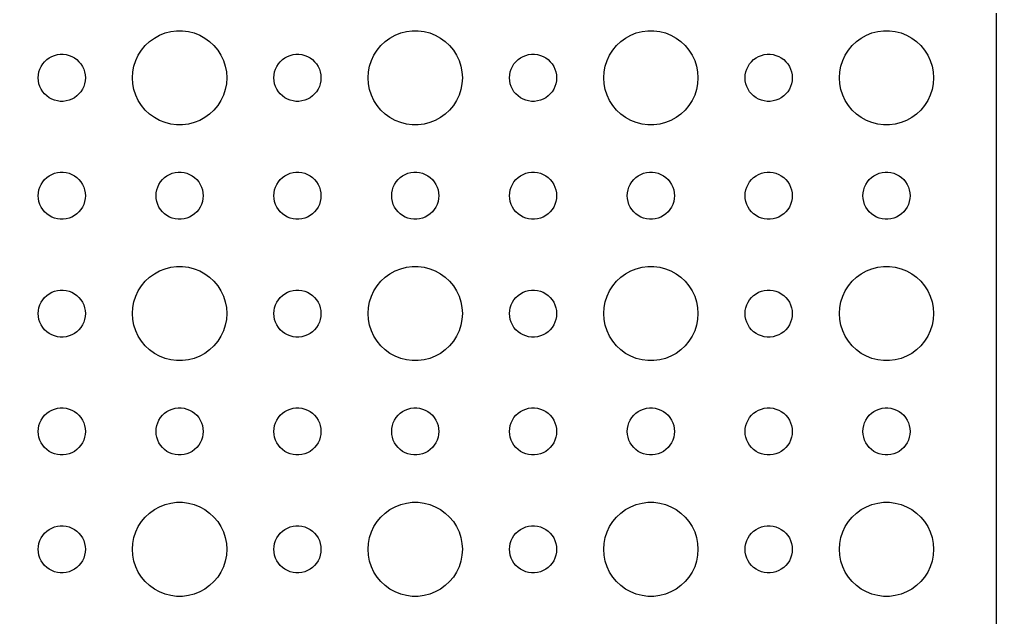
# Model space of a CAD drawing. Extents: x -60 to 60, y -67 to 67.
# Drawn here: x -2.7 to 59.5, y -4.3 to 33.7 of the extents above; entities that cross this region are included whole.
import ezdxf

# ---------------------------------------------------------------- set-up
doc = ezdxf.new("R2010")
doc.units = 0
doc.layers.get('0').update_dxf_attribs({"linetype": 'CONTINUOUS'})

msp = doc.modelspace()

# ---------------------------------------------------------------- linework, layer by layer
msp.add_lwpolyline([(59.5, -62), (59.5, 62), (59.4606, 62.6267), (59.3429, 63.2434), (59.1489, 63.8406), (58.8815, 64.4088), (58.5451, 64.9389), (58.1448, 65.4227), (57.6871, 65.8526), (57.1791, 66.2216), (56.6289, 66.5241), (56.0451, 66.7553), (55.4369, 66.9114), (54.814, 66.9901), (54.5, 66.9901), (54.5, 66.997), (-54.5, 66.997)])
for points in [[(7.31163, 27.0059), (6.93786, 27.0531), (6.57295, 27.1468), (6.22266, 27.2855), (5.89252, 27.467), (5.58773, 27.6885), (5.31309, 27.9464), (5.07295, 28.2366), (4.87108, 28.5547), (4.71067, 28.8956), (4.59425, 29.2539), (4.52366, 29.624), (4.5, 30), (4.52366, 30.376), (4.59425, 30.7461), (4.71067, 31.1044), (4.87108, 31.4453), (5.07295, 31.7634), (5.31309, 32.0536), (5.58773, 32.3115), (5.89252, 32.533), (6.22266, 32.7145), (6.57295, 32.8532), (6.93786, 32.9469), (7.31163, 32.9941), (7.68837, 32.9941), (8.06214, 32.9469), (8.42705, 32.8532), (8.77734, 32.7145), (9.10748, 32.533), (9.41227, 32.3115), (9.68691, 32.0536), (9.92705, 31.7634), (10.1289, 31.4453), (10.2893, 31.1044), (10.4057, 30.7461), (10.4763, 30.376), (10.5, 30), (10.4763, 29.624), (10.4057, 29.2539), (10.2893, 28.8956), (10.1289, 28.5547), (9.92705, 28.2366), (9.68691, 27.9464), (9.41227, 27.6885), (9.10748, 27.467), (8.77734, 27.2855), (8.42705, 27.1468), (8.06214, 27.0531), (7.68837, 27.0059)], [(22.3116, 27.0059), (21.9379, 27.0531), (21.5729, 27.1468), (21.2227, 27.2855), (20.8925, 27.467), (20.5877, 27.6885), (20.3131, 27.9464), (20.0729, 28.2366), (19.8711, 28.5547), (19.7107, 28.8956), (19.5943, 29.2539), (19.5237, 29.624), (19.5, 30), (19.5237, 30.376), (19.5943, 30.7461), (19.7107, 31.1044), (19.8711, 31.4453), (20.0729, 31.7634), (20.3131, 32.0536), (20.5877, 32.3115), (20.8925, 32.533), (21.2227, 32.7145), (21.5729, 32.8532), (21.9379, 32.9469), (22.3116, 32.9941), (22.6884, 32.9941), (23.0621, 32.9469), (23.4271, 32.8532), (23.7773, 32.7145), (24.1075, 32.533), (24.4123, 32.3115), (24.6869, 32.0536), (24.9271, 31.7634), (25.1289, 31.4453), (25.2893, 31.1044), (25.4057, 30.7461), (25.4763, 30.376), (25.5, 30), (25.4763, 29.624), (25.4057, 29.2539), (25.2893, 28.8956), (25.1289, 28.5547), (24.9271, 28.2366), (24.6869, 27.9464), (24.4123, 27.6885), (24.1075, 27.467), (23.7773, 27.2855), (23.4271, 27.1468), (23.0621, 27.0531), (22.6884, 27.0059)], [(37.3116, 27.0059), (36.9379, 27.0531), (36.5729, 27.1468), (36.2227, 27.2855), (35.8925, 27.467), (35.5877, 27.6885), (35.3131, 27.9464), (35.0729, 28.2366), (34.8711, 28.5547), (34.7107, 28.8956), (34.5943, 29.2539), (34.5237, 29.624), (34.5, 30), (34.5237, 30.376), (34.5943, 30.7461), (34.7107, 31.1044), (34.8711, 31.4453), (35.0729, 31.7634), (35.3131, 32.0536), (35.5877, 32.3115), (35.8925, 32.533), (36.2227, 32.7145), (36.5729, 32.8532), (36.9379, 32.9469), (37.3116, 32.9941), (37.6884, 32.9941), (38.0621, 32.9469), (38.4271, 32.8532), (38.7773, 32.7145), (39.1075, 32.533), (39.4123, 32.3115), (39.6869, 32.0536), (39.9271, 31.7634), (40.1289, 31.4453), (40.2893, 31.1044), (40.4057, 30.7461), (40.4763, 30.376), (40.5, 30), (40.4763, 29.624), (40.4057, 29.2539), (40.2893, 28.8956), (40.1289, 28.5547), (39.9271, 28.2366), (39.6869, 27.9464), (39.4123, 27.6885), (39.1075, 27.467), (38.7773, 27.2855), (38.4271, 27.1468), (38.0621, 27.0531), (37.6884, 27.0059)], [(52.3116, 27.0059), (51.9379, 27.0531), (51.5729, 27.1468), (51.2227, 27.2855), (50.8925, 27.467), (50.5877, 27.6885), (50.3131, 27.9464), (50.0729, 28.2366), (49.8711, 28.5547), (49.7107, 28.8956), (49.5943, 29.2539), (49.5237, 29.624), (49.5, 30), (49.5237, 30.376), (49.5943, 30.7461), (49.7107, 31.1044), (49.8711, 31.4453), (50.0729, 31.7634), (50.3131, 32.0536), (50.5877, 32.3115), (50.8925, 32.533), (51.2227, 32.7145), (51.5729, 32.8532), (51.9379, 32.9469), (52.3116, 32.9941), (52.6884, 32.9941), (53.0621, 32.9469), (53.4271, 32.8532), (53.7773, 32.7145), (54.1075, 32.533), (54.4123, 32.3115), (54.6869, 32.0536), (54.9271, 31.7634), (55.1289, 31.4453), (55.2893, 31.1044), (55.4057, 30.7461), (55.4763, 30.376), (55.5, 30), (55.4763, 29.624), (55.4057, 29.2539), (55.2893, 28.8956), (55.1289, 28.5547), (54.9271, 28.2366), (54.6869, 27.9464), (54.4123, 27.6885), (54.1075, 27.467), (53.7773, 27.2855), (53.4271, 27.1468), (53.0621, 27.0531), (52.6884, 27.0059)], [(-0.09419, 28.503), (-0.28107, 28.5266), (-0.46353, 28.5734), (-0.63867, 28.6428), (-0.80374, 28.7335), (-0.95614, 28.8442), (-1.09345, 28.9732), (-1.21353, 29.1183), (-1.31446, 29.2774), (-1.39466, 29.4478), (-1.45287, 29.627), (-1.48817, 29.812), (-1.5, 30), (-1.48817, 30.188), (-1.45287, 30.373), (-1.39466, 30.5522), (-1.31446, 30.7226), (-1.21353, 30.8817), (-1.09345, 31.0268), (-0.95614, 31.1558), (-0.80374, 31.2665), (-0.63867, 31.3572), (-0.46353, 31.4266), (-0.28107, 31.4734), (-0.09419, 31.497), (0.09419, 31.497), (0.28107, 31.4734), (0.46353, 31.4266), (0.63867, 31.3572), (0.80374, 31.2665), (0.95614, 31.1558), (1.09345, 31.0268), (1.21353, 30.8817), (1.31446, 30.7226), (1.39466, 30.5522), (1.45287, 30.373), (1.48817, 30.188), (1.5, 30), (1.48817, 29.812), (1.45287, 29.627), (1.39466, 29.4478), (1.31446, 29.2774), (1.21353, 29.1183), (1.09345, 28.9732), (0.95614, 28.8442), (0.80374, 28.7335), (0.63867, 28.6428), (0.46353, 28.5734), (0.28107, 28.5266), (0.09419, 28.503)], [(14.9058, 28.503), (14.7189, 28.5266), (14.5365, 28.5734), (14.3613, 28.6428), (14.1963, 28.7335), (14.0439, 28.8442), (13.9065, 28.9732), (13.7865, 29.1183), (13.6855, 29.2774), (13.6053, 29.4478), (13.5471, 29.627), (13.5118, 29.812), (13.5, 30), (13.5118, 30.188), (13.5471, 30.373), (13.6053, 30.5522), (13.6855, 30.7226), (13.7865, 30.8817), (13.9065, 31.0268), (14.0439, 31.1558), (14.1963, 31.2665), (14.3613, 31.3572), (14.5365, 31.4266), (14.7189, 31.4734), (14.9058, 31.497), (15.0942, 31.497), (15.2811, 31.4734), (15.4635, 31.4266), (15.6387, 31.3572), (15.8037, 31.2665), (15.9561, 31.1558), (16.0935, 31.0268), (16.2135, 30.8817), (16.3145, 30.7226), (16.3947, 30.5522), (16.4529, 30.373), (16.4882, 30.188), (16.5, 30), (16.4882, 29.812), (16.4529, 29.627), (16.3947, 29.4478), (16.3145, 29.2774), (16.2135, 29.1183), (16.0935, 28.9732), (15.9561, 28.8442), (15.8037, 28.7335), (15.6387, 28.6428), (15.4635, 28.5734), (15.2811, 28.5266), (15.0942, 28.503)], [(29.9058, 28.503), (29.7189, 28.5266), (29.5365, 28.5734), (29.3613, 28.6428), (29.1963, 28.7335), (29.0439, 28.8442), (28.9065, 28.9732), (28.7865, 29.1183), (28.6855, 29.2774), (28.6053, 29.4478), (28.5471, 29.627), (28.5118, 29.812), (28.5, 30), (28.5118, 30.188), (28.5471, 30.373), (28.6053, 30.5522), (28.6855, 30.7226), (28.7865, 30.8817), (28.9065, 31.0268), (29.0439, 31.1558), (29.1963, 31.2665), (29.3613, 31.3572), (29.5365, 31.4266), (29.7189, 31.4734), (29.9058, 31.497), (30.0942, 31.497), (30.2811, 31.4734), (30.4635, 31.4266), (30.6387, 31.3572), (30.8037, 31.2665), (30.9561, 31.1558), (31.0935, 31.0268), (31.2135, 30.8817), (31.3145, 30.7226), (31.3947, 30.5522), (31.4529, 30.373), (31.4882, 30.188), (31.5, 30), (31.4882, 29.812), (31.4529, 29.627), (31.3947, 29.4478), (31.3145, 29.2774), (31.2135, 29.1183), (31.0935, 28.9732), (30.9561, 28.8442), (30.8037, 28.7335), (30.6387, 28.6428), (30.4635, 28.5734), (30.2811, 28.5266), (30.0942, 28.503)], [(44.9058, 28.503), (44.7189, 28.5266), (44.5365, 28.5734), (44.3613, 28.6428), (44.1963, 28.7335), (44.0439, 28.8442), (43.9065, 28.9732), (43.7865, 29.1183), (43.6855, 29.2774), (43.6053, 29.4478), (43.5471, 29.627), (43.5118, 29.812), (43.5, 30), (43.5118, 30.188), (43.5471, 30.373), (43.6053, 30.5522), (43.6855, 30.7226), (43.7865, 30.8817), (43.9065, 31.0268), (44.0439, 31.1558), (44.1963, 31.2665), (44.3613, 31.3572), (44.5365, 31.4266), (44.7189, 31.4734), (44.9058, 31.497), (45.0942, 31.497), (45.2811, 31.4734), (45.4635, 31.4266), (45.6387, 31.3572), (45.8037, 31.2665), (45.9561, 31.1558), (46.0935, 31.0268), (46.2135, 30.8817), (46.3145, 30.7226), (46.3947, 30.5522), (46.4529, 30.373), (46.4882, 30.188), (46.5, 30), (46.4882, 29.812), (46.4529, 29.627), (46.3947, 29.4478), (46.3145, 29.2774), (46.2135, 29.1183), (46.0935, 28.9732), (45.9561, 28.8442), (45.8037, 28.7335), (45.6387, 28.6428), (45.4635, 28.5734), (45.2811, 28.5266), (45.0942, 28.503)], [(-0.09419, 21.003), (-0.28107, 21.0266), (-0.46353, 21.0734), (-0.63867, 21.1428), (-0.80374, 21.2335), (-0.95614, 21.3442), (-1.09345, 21.4732), (-1.21353, 21.6183), (-1.31446, 21.7774), (-1.39466, 21.9478), (-1.45287, 22.127), (-1.48817, 22.312), (-1.5, 22.5), (-1.48817, 22.688), (-1.45287, 22.873), (-1.39466, 23.0522), (-1.31446, 23.2226), (-1.21353, 23.3817), (-1.09345, 23.5268), (-0.95614, 23.6558), (-0.80374, 23.7665), (-0.63867, 23.8572), (-0.46353, 23.9266), (-0.28107, 23.9734), (-0.09419, 23.997), (0.09419, 23.997), (0.28107, 23.9734), (0.46353, 23.9266), (0.63867, 23.8572), (0.80374, 23.7665), (0.95614, 23.6558), (1.09345, 23.5268), (1.21353, 23.3817), (1.31446, 23.2226), (1.39466, 23.0522), (1.45287, 22.873), (1.48817, 22.688), (1.5, 22.5), (1.48817, 22.312), (1.45287, 22.127), (1.39466, 21.9478), (1.31446, 21.7774), (1.21353, 21.6183), (1.09345, 21.4732), (0.95614, 21.3442), (0.80374, 21.2335), (0.63867, 21.1428), (0.46353, 21.0734), (0.28107, 21.0266), (0.09419, 21.003)], [(7.40581, 21.003), (7.21893, 21.0266), (7.03647, 21.0734), (6.86133, 21.1428), (6.69626, 21.2335), (6.54386, 21.3442), (6.40655, 21.4732), (6.28647, 21.6183), (6.18554, 21.7774), (6.10534, 21.9478), (6.04713, 22.127), (6.01183, 22.312), (6, 22.5), (6.01183, 22.688), (6.04713, 22.873), (6.10534, 23.0522), (6.18554, 23.2226), (6.28647, 23.3817), (6.40655, 23.5268), (6.54386, 23.6558), (6.69626, 23.7665), (6.86133, 23.8572), (7.03647, 23.9266), (7.21893, 23.9734), (7.40581, 23.997), (7.59419, 23.997), (7.78107, 23.9734), (7.96353, 23.9266), (8.13867, 23.8572), (8.30374, 23.7665), (8.45614, 23.6558), (8.59345, 23.5268), (8.71353, 23.3817), (8.81446, 23.2226), (8.89466, 23.0522), (8.95287, 22.873), (8.98817, 22.688), (9, 22.5), (8.98817, 22.312), (8.95287, 22.127), (8.89466, 21.9478), (8.81446, 21.7774), (8.71353, 21.6183), (8.59345, 21.4732), (8.45614, 21.3442), (8.30374, 21.2335), (8.13867, 21.1428), (7.96353, 21.0734), (7.78107, 21.0266), (7.59419, 21.003)], [(14.9058, 21.003), (14.7189, 21.0266), (14.5365, 21.0734), (14.3613, 21.1428), (14.1963, 21.2335), (14.0439, 21.3442), (13.9065, 21.4732), (13.7865, 21.6183), (13.6855, 21.7774), (13.6053, 21.9478), (13.5471, 22.127), (13.5118, 22.312), (13.5, 22.5), (13.5118, 22.688), (13.5471, 22.873), (13.6053, 23.0522), (13.6855, 23.2226), (13.7865, 23.3817), (13.9065, 23.5268), (14.0439, 23.6558), (14.1963, 23.7665), (14.3613, 23.8572), (14.5365, 23.9266), (14.7189, 23.9734), (14.9058, 23.997), (15.0942, 23.997), (15.2811, 23.9734), (15.4635, 23.9266), (15.6387, 23.8572), (15.8037, 23.7665), (15.9561, 23.6558), (16.0935, 23.5268), (16.2135, 23.3817), (16.3145, 23.2226), (16.3947, 23.0522), (16.4529, 22.873), (16.4882, 22.688), (16.5, 22.5), (16.4882, 22.312), (16.4529, 22.127), (16.3947, 21.9478), (16.3145, 21.7774), (16.2135, 21.6183), (16.0935, 21.4732), (15.9561, 21.3442), (15.8037, 21.2335), (15.6387, 21.1428), (15.4635, 21.0734), (15.2811, 21.0266), (15.0942, 21.003)], [(22.4058, 21.003), (22.2189, 21.0266), (22.0365, 21.0734), (21.8613, 21.1428), (21.6963, 21.2335), (21.5439, 21.3442), (21.4065, 21.4732), (21.2865, 21.6183), (21.1855, 21.7774), (21.1053, 21.9478), (21.0471, 22.127), (21.0118, 22.312), (21, 22.5), (21.0118, 22.688), (21.0471, 22.873), (21.1053, 23.0522), (21.1855, 23.2226), (21.2865, 23.3817), (21.4065, 23.5268), (21.5439, 23.6558), (21.6963, 23.7665), (21.8613, 23.8572), (22.0365, 23.9266), (22.2189, 23.9734), (22.4058, 23.997), (22.5942, 23.997), (22.7811, 23.9734), (22.9635, 23.9266), (23.1387, 23.8572), (23.3037, 23.7665), (23.4561, 23.6558), (23.5935, 23.5268), (23.7135, 23.3817), (23.8145, 23.2226), (23.8947, 23.0522), (23.9529, 22.873), (23.9882, 22.688), (24, 22.5), (23.9882, 22.312), (23.9529, 22.127), (23.8947, 21.9478), (23.8145, 21.7774), (23.7135, 21.6183), (23.5935, 21.4732), (23.4561, 21.3442), (23.3037, 21.2335), (23.1387, 21.1428), (22.9635, 21.0734), (22.7811, 21.0266), (22.5942, 21.003)], [(29.9058, 21.003), (29.7189, 21.0266), (29.5365, 21.0734), (29.3613, 21.1428), (29.1963, 21.2335), (29.0439, 21.3442), (28.9065, 21.4732), (28.7865, 21.6183), (28.6855, 21.7774), (28.6053, 21.9478), (28.5471, 22.127), (28.5118, 22.312), (28.5, 22.5), (28.5118, 22.688), (28.5471, 22.873), (28.6053, 23.0522), (28.6855, 23.2226), (28.7865, 23.3817), (28.9065, 23.5268), (29.0439, 23.6558), (29.1963, 23.7665), (29.3613, 23.8572), (29.5365, 23.9266), (29.7189, 23.9734), (29.9058, 23.997), (30.0942, 23.997), (30.2811, 23.9734), (30.4635, 23.9266), (30.6387, 23.8572), (30.8037, 23.7665), (30.9561, 23.6558), (31.0935, 23.5268), (31.2135, 23.3817), (31.3145, 23.2226), (31.3947, 23.0522), (31.4529, 22.873), (31.4882, 22.688), (31.5, 22.5), (31.4882, 22.312), (31.4529, 22.127), (31.3947, 21.9478), (31.3145, 21.7774), (31.2135, 21.6183), (31.0935, 21.4732), (30.9561, 21.3442), (30.8037, 21.2335), (30.6387, 21.1428), (30.4635, 21.0734), (30.2811, 21.0266), (30.0942, 21.003)], [(37.4058, 21.003), (37.2189, 21.0266), (37.0365, 21.0734), (36.8613, 21.1428), (36.6963, 21.2335), (36.5439, 21.3442), (36.4065, 21.4732), (36.2865, 21.6183), (36.1855, 21.7774), (36.1053, 21.9478), (36.0471, 22.127), (36.0118, 22.312), (36, 22.5), (36.0118, 22.688), (36.0471, 22.873), (36.1053, 23.0522), (36.1855, 23.2226), (36.2865, 23.3817), (36.4065, 23.5268), (36.5439, 23.6558), (36.6963, 23.7665), (36.8613, 23.8572), (37.0365, 23.9266), (37.2189, 23.9734), (37.4058, 23.997), (37.5942, 23.997), (37.7811, 23.9734), (37.9635, 23.9266), (38.1387, 23.8572), (38.3037, 23.7665), (38.4561, 23.6558), (38.5935, 23.5268), (38.7135, 23.3817), (38.8145, 23.2226), (38.8947, 23.0522), (38.9529, 22.873), (38.9882, 22.688), (39, 22.5), (38.9882, 22.312), (38.9529, 22.127), (38.8947, 21.9478), (38.8145, 21.7774), (38.7135, 21.6183), (38.5935, 21.4732), (38.4561, 21.3442), (38.3037, 21.2335), (38.1387, 21.1428), (37.9635, 21.0734), (37.7811, 21.0266), (37.5942, 21.003)], [(44.9058, 21.003), (44.7189, 21.0266), (44.5365, 21.0734), (44.3613, 21.1428), (44.1963, 21.2335), (44.0439, 21.3442), (43.9065, 21.4732), (43.7865, 21.6183), (43.6855, 21.7774), (43.6053, 21.9478), (43.5471, 22.127), (43.5118, 22.312), (43.5, 22.5), (43.5118, 22.688), (43.5471, 22.873), (43.6053, 23.0522), (43.6855, 23.2226), (43.7865, 23.3817), (43.9065, 23.5268), (44.0439, 23.6558), (44.1963, 23.7665), (44.3613, 23.8572), (44.5365, 23.9266), (44.7189, 23.9734), (44.9058, 23.997), (45.0942, 23.997), (45.2811, 23.9734), (45.4635, 23.9266), (45.6387, 23.8572), (45.8037, 23.7665), (45.9561, 23.6558), (46.0935, 23.5268), (46.2135, 23.3817), (46.3145, 23.2226), (46.3947, 23.0522), (46.4529, 22.873), (46.4882, 22.688), (46.5, 22.5), (46.4882, 22.312), (46.4529, 22.127), (46.3947, 21.9478), (46.3145, 21.7774), (46.2135, 21.6183), (46.0935, 21.4732), (45.9561, 21.3442), (45.8037, 21.2335), (45.6387, 21.1428), (45.4635, 21.0734), (45.2811, 21.0266), (45.0942, 21.003)], [(52.4058, 21.003), (52.2189, 21.0266), (52.0365, 21.0734), (51.8613, 21.1428), (51.6963, 21.2335), (51.5439, 21.3442), (51.4065, 21.4732), (51.2865, 21.6183), (51.1855, 21.7774), (51.1053, 21.9478), (51.0471, 22.127), (51.0118, 22.312), (51, 22.5), (51.0118, 22.688), (51.0471, 22.873), (51.1053, 23.0522), (51.1855, 23.2226), (51.2865, 23.3817), (51.4065, 23.5268), (51.5439, 23.6558), (51.6963, 23.7665), (51.8613, 23.8572), (52.0365, 23.9266), (52.2189, 23.9734), (52.4058, 23.997), (52.5942, 23.997), (52.7811, 23.9734), (52.9635, 23.9266), (53.1387, 23.8572), (53.3037, 23.7665), (53.4561, 23.6558), (53.5935, 23.5268), (53.7135, 23.3817), (53.8145, 23.2226), (53.8947, 23.0522), (53.9529, 22.873), (53.9882, 22.688), (54, 22.5), (53.9882, 22.312), (53.9529, 22.127), (53.8947, 21.9478), (53.8145, 21.7774), (53.7135, 21.6183), (53.5935, 21.4732), (53.4561, 21.3442), (53.3037, 21.2335), (53.1387, 21.1428), (52.9635, 21.0734), (52.7811, 21.0266), (52.5942, 21.003)], [(7.31163, 12.0059), (6.93786, 12.0531), (6.57295, 12.1468), (6.22266, 12.2855), (5.89252, 12.467), (5.58773, 12.6885), (5.31309, 12.9464), (5.07295, 13.2366), (4.87108, 13.5547), (4.71067, 13.8956), (4.59425, 14.2539), (4.52366, 14.624), (4.5, 15), (4.52366, 15.376), (4.59425, 15.7461), (4.71067, 16.1044), (4.87108, 16.4453), (5.07295, 16.7634), (5.31309, 17.0536), (5.58773, 17.3115), (5.89252, 17.533), (6.22266, 17.7145), (6.57295, 17.8532), (6.93786, 17.9469), (7.31163, 17.9941), (7.68837, 17.9941), (8.06214, 17.9469), (8.42705, 17.8532), (8.77734, 17.7145), (9.10748, 17.533), (9.41227, 17.3115), (9.68691, 17.0536), (9.92705, 16.7634), (10.1289, 16.4453), (10.2893, 16.1044), (10.4057, 15.7461), (10.4763, 15.376), (10.5, 15), (10.4763, 14.624), (10.4057, 14.2539), (10.2893, 13.8956), (10.1289, 13.5547), (9.92705, 13.2366), (9.68691, 12.9464), (9.41227, 12.6885), (9.10748, 12.467), (8.77734, 12.2855), (8.42705, 12.1468), (8.06214, 12.0531), (7.68837, 12.0059)], [(22.3116, 12.0059), (21.9379, 12.0531), (21.5729, 12.1468), (21.2227, 12.2855), (20.8925, 12.467), (20.5877, 12.6885), (20.3131, 12.9464), (20.0729, 13.2366), (19.8711, 13.5547), (19.7107, 13.8956), (19.5943, 14.2539), (19.5237, 14.624), (19.5, 15), (19.5237, 15.376), (19.5943, 15.7461), (19.7107, 16.1044), (19.8711, 16.4453), (20.0729, 16.7634), (20.3131, 17.0536), (20.5877, 17.3115), (20.8925, 17.533), (21.2227, 17.7145), (21.5729, 17.8532), (21.9379, 17.9469), (22.3116, 17.9941), (22.6884, 17.9941), (23.0621, 17.9469), (23.4271, 17.8532), (23.7773, 17.7145), (24.1075, 17.533), (24.4123, 17.3115), (24.6869, 17.0536), (24.9271, 16.7634), (25.1289, 16.4453), (25.2893, 16.1044), (25.4057, 15.7461), (25.4763, 15.376), (25.5, 15), (25.4763, 14.624), (25.4057, 14.2539), (25.2893, 13.8956), (25.1289, 13.5547), (24.9271, 13.2366), (24.6869, 12.9464), (24.4123, 12.6885), (24.1075, 12.467), (23.7773, 12.2855), (23.4271, 12.1468), (23.0621, 12.0531), (22.6884, 12.0059)], [(37.3116, 12.0059), (36.9379, 12.0531), (36.5729, 12.1468), (36.2227, 12.2855), (35.8925, 12.467), (35.5877, 12.6885), (35.3131, 12.9464), (35.0729, 13.2366), (34.8711, 13.5547), (34.7107, 13.8956), (34.5943, 14.2539), (34.5237, 14.624), (34.5, 15), (34.5237, 15.376), (34.5943, 15.7461), (34.7107, 16.1044), (34.8711, 16.4453), (35.0729, 16.7634), (35.3131, 17.0536), (35.5877, 17.3115), (35.8925, 17.533), (36.2227, 17.7145), (36.5729, 17.8532), (36.9379, 17.9469), (37.3116, 17.9941), (37.6884, 17.9941), (38.0621, 17.9469), (38.4271, 17.8532), (38.7773, 17.7145), (39.1075, 17.533), (39.4123, 17.3115), (39.6869, 17.0536), (39.9271, 16.7634), (40.1289, 16.4453), (40.2893, 16.1044), (40.4057, 15.7461), (40.4763, 15.376), (40.5, 15), (40.4763, 14.624), (40.4057, 14.2539), (40.2893, 13.8956), (40.1289, 13.5547), (39.9271, 13.2366), (39.6869, 12.9464), (39.4123, 12.6885), (39.1075, 12.467), (38.7773, 12.2855), (38.4271, 12.1468), (38.0621, 12.0531), (37.6884, 12.0059)], [(52.3116, 12.0059), (51.9379, 12.0531), (51.5729, 12.1468), (51.2227, 12.2855), (50.8925, 12.467), (50.5877, 12.6885), (50.3131, 12.9464), (50.0729, 13.2366), (49.8711, 13.5547), (49.7107, 13.8956), (49.5943, 14.2539), (49.5237, 14.624), (49.5, 15), (49.5237, 15.376), (49.5943, 15.7461), (49.7107, 16.1044), (49.8711, 16.4453), (50.0729, 16.7634), (50.3131, 17.0536), (50.5877, 17.3115), (50.8925, 17.533), (51.2227, 17.7145), (51.5729, 17.8532), (51.9379, 17.9469), (52.3116, 17.9941), (52.6884, 17.9941), (53.0621, 17.9469), (53.4271, 17.8532), (53.7773, 17.7145), (54.1075, 17.533), (54.4123, 17.3115), (54.6869, 17.0536), (54.9271, 16.7634), (55.1289, 16.4453), (55.2893, 16.1044), (55.4057, 15.7461), (55.4763, 15.376), (55.5, 15), (55.4763, 14.624), (55.4057, 14.2539), (55.2893, 13.8956), (55.1289, 13.5547), (54.9271, 13.2366), (54.6869, 12.9464), (54.4123, 12.6885), (54.1075, 12.467), (53.7773, 12.2855), (53.4271, 12.1468), (53.0621, 12.0531), (52.6884, 12.0059)], [(-0.09419, 13.503), (-0.28107, 13.5266), (-0.46353, 13.5734), (-0.63867, 13.6428), (-0.80374, 13.7335), (-0.95614, 13.8442), (-1.09345, 13.9732), (-1.21353, 14.1183), (-1.31446, 14.2774), (-1.39466, 14.4478), (-1.45287, 14.627), (-1.48817, 14.812), (-1.5, 15), (-1.48817, 15.188), (-1.45287, 15.373), (-1.39466, 15.5522), (-1.31446, 15.7226), (-1.21353, 15.8817), (-1.09345, 16.0268), (-0.95614, 16.1558), (-0.80374, 16.2665), (-0.63867, 16.3572), (-0.46353, 16.4266), (-0.28107, 16.4734), (-0.09419, 16.497), (0.09419, 16.497), (0.28107, 16.4734), (0.46353, 16.4266), (0.63867, 16.3572), (0.80374, 16.2665), (0.95614, 16.1558), (1.09345, 16.0268), (1.21353, 15.8817), (1.31446, 15.7226), (1.39466, 15.5522), (1.45287, 15.373), (1.48817, 15.188), (1.5, 15), (1.48817, 14.812), (1.45287, 14.627), (1.39466, 14.4478), (1.31446, 14.2774), (1.21353, 14.1183), (1.09345, 13.9732), (0.95614, 13.8442), (0.80374, 13.7335), (0.63867, 13.6428), (0.46353, 13.5734), (0.28107, 13.5266), (0.09419, 13.503)], [(14.9058, 13.503), (14.7189, 13.5266), (14.5365, 13.5734), (14.3613, 13.6428), (14.1963, 13.7335), (14.0439, 13.8442), (13.9065, 13.9732), (13.7865, 14.1183), (13.6855, 14.2774), (13.6053, 14.4478), (13.5471, 14.627), (13.5118, 14.812), (13.5, 15), (13.5118, 15.188), (13.5471, 15.373), (13.6053, 15.5522), (13.6855, 15.7226), (13.7865, 15.8817), (13.9065, 16.0268), (14.0439, 16.1558), (14.1963, 16.2665), (14.3613, 16.3572), (14.5365, 16.4266), (14.7189, 16.4734), (14.9058, 16.497), (15.0942, 16.497), (15.2811, 16.4734), (15.4635, 16.4266), (15.6387, 16.3572), (15.8037, 16.2665), (15.9561, 16.1558), (16.0935, 16.0268), (16.2135, 15.8817), (16.3145, 15.7226), (16.3947, 15.5522), (16.4529, 15.373), (16.4882, 15.188), (16.5, 15), (16.4882, 14.812), (16.4529, 14.627), (16.3947, 14.4478), (16.3145, 14.2774), (16.2135, 14.1183), (16.0935, 13.9732), (15.9561, 13.8442), (15.8037, 13.7335), (15.6387, 13.6428), (15.4635, 13.5734), (15.2811, 13.5266), (15.0942, 13.503)], [(29.9058, 13.503), (29.7189, 13.5266), (29.5365, 13.5734), (29.3613, 13.6428), (29.1963, 13.7335), (29.0439, 13.8442), (28.9065, 13.9732), (28.7865, 14.1183), (28.6855, 14.2774), (28.6053, 14.4478), (28.5471, 14.627), (28.5118, 14.812), (28.5, 15), (28.5118, 15.188), (28.5471, 15.373), (28.6053, 15.5522), (28.6855, 15.7226), (28.7865, 15.8817), (28.9065, 16.0268), (29.0439, 16.1558), (29.1963, 16.2665), (29.3613, 16.3572), (29.5365, 16.4266), (29.7189, 16.4734), (29.9058, 16.497), (30.0942, 16.497), (30.2811, 16.4734), (30.4635, 16.4266), (30.6387, 16.3572), (30.8037, 16.2665), (30.9561, 16.1558), (31.0935, 16.0268), (31.2135, 15.8817), (31.3145, 15.7226), (31.3947, 15.5522), (31.4529, 15.373), (31.4882, 15.188), (31.5, 15), (31.4882, 14.812), (31.4529, 14.627), (31.3947, 14.4478), (31.3145, 14.2774), (31.2135, 14.1183), (31.0935, 13.9732), (30.9561, 13.8442), (30.8037, 13.7335), (30.6387, 13.6428), (30.4635, 13.5734), (30.2811, 13.5266), (30.0942, 13.503)], [(44.9058, 13.503), (44.7189, 13.5266), (44.5365, 13.5734), (44.3613, 13.6428), (44.1963, 13.7335), (44.0439, 13.8442), (43.9065, 13.9732), (43.7865, 14.1183), (43.6855, 14.2774), (43.6053, 14.4478), (43.5471, 14.627), (43.5118, 14.812), (43.5, 15), (43.5118, 15.188), (43.5471, 15.373), (43.6053, 15.5522), (43.6855, 15.7226), (43.7865, 15.8817), (43.9065, 16.0268), (44.0439, 16.1558), (44.1963, 16.2665), (44.3613, 16.3572), (44.5365, 16.4266), (44.7189, 16.4734), (44.9058, 16.497), (45.0942, 16.497), (45.2811, 16.4734), (45.4635, 16.4266), (45.6387, 16.3572), (45.8037, 16.2665), (45.9561, 16.1558), (46.0935, 16.0268), (46.2135, 15.8817), (46.3145, 15.7226), (46.3947, 15.5522), (46.4529, 15.373), (46.4882, 15.188), (46.5, 15), (46.4882, 14.812), (46.4529, 14.627), (46.3947, 14.4478), (46.3145, 14.2774), (46.2135, 14.1183), (46.0935, 13.9732), (45.9561, 13.8442), (45.8037, 13.7335), (45.6387, 13.6428), (45.4635, 13.5734), (45.2811, 13.5266), (45.0942, 13.503)], [(-0.09419, 6.00296), (-0.28107, 6.02657), (-0.46353, 6.07342), (-0.63867, 6.14276), (-0.80374, 6.23351), (-0.95614, 6.34423), (-1.09345, 6.47318), (-1.21353, 6.61832), (-1.31446, 6.77737), (-1.39466, 6.94781), (-1.45287, 7.12697), (-1.48817, 7.312), (-1.5, 7.5), (-1.48817, 7.688), (-1.45287, 7.87303), (-1.39466, 8.05219), (-1.31446, 8.22263), (-1.21353, 8.38168), (-1.09345, 8.52682), (-0.95614, 8.65577), (-0.80374, 8.76649), (-0.63867, 8.85724), (-0.46353, 8.92658), (-0.28107, 8.97343), (-0.09419, 8.99704), (0.09419, 8.99704), (0.28107, 8.97343), (0.46353, 8.92658), (0.63867, 8.85724), (0.80374, 8.76649), (0.95614, 8.65577), (1.09345, 8.52682), (1.21353, 8.38168), (1.31446, 8.22263), (1.39466, 8.05219), (1.45287, 7.87303), (1.48817, 7.688), (1.5, 7.5), (1.48817, 7.312), (1.45287, 7.12697), (1.39466, 6.94781), (1.31446, 6.77737), (1.21353, 6.61832), (1.09345, 6.47318), (0.95614, 6.34423), (0.80374, 6.23351), (0.63867, 6.14276), (0.46353, 6.07342), (0.28107, 6.02657), (0.09419, 6.00296)], [(7.40581, 6.00296), (7.21893, 6.02657), (7.03647, 6.07342), (6.86133, 6.14276), (6.69626, 6.23351), (6.54386, 6.34423), (6.40655, 6.47318), (6.28647, 6.61832), (6.18554, 6.77737), (6.10534, 6.94781), (6.04713, 7.12697), (6.01183, 7.312), (6, 7.5), (6.01183, 7.688), (6.04713, 7.87303), (6.10534, 8.05219), (6.18554, 8.22263), (6.28647, 8.38168), (6.40655, 8.52682), (6.54386, 8.65577), (6.69626, 8.76649), (6.86133, 8.85724), (7.03647, 8.92658), (7.21893, 8.97343), (7.40581, 8.99704), (7.59419, 8.99704), (7.78107, 8.97343), (7.96353, 8.92658), (8.13867, 8.85724), (8.30374, 8.76649), (8.45614, 8.65577), (8.59345, 8.52682), (8.71353, 8.38168), (8.81446, 8.22263), (8.89466, 8.05219), (8.95287, 7.87303), (8.98817, 7.688), (9, 7.5), (8.98817, 7.312), (8.95287, 7.12697), (8.89466, 6.94781), (8.81446, 6.77737), (8.71353, 6.61832), (8.59345, 6.47318), (8.45614, 6.34423), (8.30374, 6.23351), (8.13867, 6.14276), (7.96353, 6.07342), (7.78107, 6.02657), (7.59419, 6.00296)], [(14.9058, 6.00296), (14.7189, 6.02657), (14.5365, 6.07342), (14.3613, 6.14276), (14.1963, 6.23351), (14.0439, 6.34423), (13.9065, 6.47318), (13.7865, 6.61832), (13.6855, 6.77737), (13.6053, 6.94781), (13.5471, 7.12697), (13.5118, 7.312), (13.5, 7.5), (13.5118, 7.688), (13.5471, 7.87303), (13.6053, 8.05219), (13.6855, 8.22263), (13.7865, 8.38168), (13.9065, 8.52682), (14.0439, 8.65577), (14.1963, 8.76649), (14.3613, 8.85724), (14.5365, 8.92658), (14.7189, 8.97343), (14.9058, 8.99704), (15.0942, 8.99704), (15.2811, 8.97343), (15.4635, 8.92658), (15.6387, 8.85724), (15.8037, 8.76649), (15.9561, 8.65577), (16.0935, 8.52682), (16.2135, 8.38168), (16.3145, 8.22263), (16.3947, 8.05219), (16.4529, 7.87303), (16.4882, 7.688), (16.5, 7.5), (16.4882, 7.312), (16.4529, 7.12697), (16.3947, 6.94781), (16.3145, 6.77737), (16.2135, 6.61832), (16.0935, 6.47318), (15.9561, 6.34423), (15.8037, 6.23351), (15.6387, 6.14276), (15.4635, 6.07342), (15.2811, 6.02657), (15.0942, 6.00296)], [(22.4058, 6.00296), (22.2189, 6.02657), (22.0365, 6.07342), (21.8613, 6.14276), (21.6963, 6.23351), (21.5439, 6.34423), (21.4065, 6.47318), (21.2865, 6.61832), (21.1855, 6.77737), (21.1053, 6.94781), (21.0471, 7.12697), (21.0118, 7.312), (21, 7.5), (21.0118, 7.688), (21.0471, 7.87303), (21.1053, 8.05219), (21.1855, 8.22263), (21.2865, 8.38168), (21.4065, 8.52682), (21.5439, 8.65577), (21.6963, 8.76649), (21.8613, 8.85724), (22.0365, 8.92658), (22.2189, 8.97343), (22.4058, 8.99704), (22.5942, 8.99704), (22.7811, 8.97343), (22.9635, 8.92658), (23.1387, 8.85724), (23.3037, 8.76649), (23.4561, 8.65577), (23.5935, 8.52682), (23.7135, 8.38168), (23.8145, 8.22263), (23.8947, 8.05219), (23.9529, 7.87303), (23.9882, 7.688), (24, 7.5), (23.9882, 7.312), (23.9529, 7.12697), (23.8947, 6.94781), (23.8145, 6.77737), (23.7135, 6.61832), (23.5935, 6.47318), (23.4561, 6.34423), (23.3037, 6.23351), (23.1387, 6.14276), (22.9635, 6.07342), (22.7811, 6.02657), (22.5942, 6.00296)], [(29.9058, 6.00296), (29.7189, 6.02657), (29.5365, 6.07342), (29.3613, 6.14276), (29.1963, 6.23351), (29.0439, 6.34423), (28.9065, 6.47318), (28.7865, 6.61832), (28.6855, 6.77737), (28.6053, 6.94781), (28.5471, 7.12697), (28.5118, 7.312), (28.5, 7.5), (28.5118, 7.688), (28.5471, 7.87303), (28.6053, 8.05219), (28.6855, 8.22263), (28.7865, 8.38168), (28.9065, 8.52682), (29.0439, 8.65577), (29.1963, 8.76649), (29.3613, 8.85724), (29.5365, 8.92658), (29.7189, 8.97343), (29.9058, 8.99704), (30.0942, 8.99704), (30.2811, 8.97343), (30.4635, 8.92658), (30.6387, 8.85724), (30.8037, 8.76649), (30.9561, 8.65577), (31.0935, 8.52682), (31.2135, 8.38168), (31.3145, 8.22263), (31.3947, 8.05219), (31.4529, 7.87303), (31.4882, 7.688), (31.5, 7.5), (31.4882, 7.312), (31.4529, 7.12697), (31.3947, 6.94781), (31.3145, 6.77737), (31.2135, 6.61832), (31.0935, 6.47318), (30.9561, 6.34423), (30.8037, 6.23351), (30.6387, 6.14276), (30.4635, 6.07342), (30.2811, 6.02657), (30.0942, 6.00296)], [(37.4058, 6.00296), (37.2189, 6.02657), (37.0365, 6.07342), (36.8613, 6.14276), (36.6963, 6.23351), (36.5439, 6.34423), (36.4065, 6.47318), (36.2865, 6.61832), (36.1855, 6.77737), (36.1053, 6.94781), (36.0471, 7.12697), (36.0118, 7.312), (36, 7.5), (36.0118, 7.688), (36.0471, 7.87303), (36.1053, 8.05219), (36.1855, 8.22263), (36.2865, 8.38168), (36.4065, 8.52682), (36.5439, 8.65577), (36.6963, 8.76649), (36.8613, 8.85724), (37.0365, 8.92658), (37.2189, 8.97343), (37.4058, 8.99704), (37.5942, 8.99704), (37.7811, 8.97343), (37.9635, 8.92658), (38.1387, 8.85724), (38.3037, 8.76649), (38.4561, 8.65577), (38.5935, 8.52682), (38.7135, 8.38168), (38.8145, 8.22263), (38.8947, 8.05219), (38.9529, 7.87303), (38.9882, 7.688), (39, 7.5), (38.9882, 7.312), (38.9529, 7.12697), (38.8947, 6.94781), (38.8145, 6.77737), (38.7135, 6.61832), (38.5935, 6.47318), (38.4561, 6.34423), (38.3037, 6.23351), (38.1387, 6.14276), (37.9635, 6.07342), (37.7811, 6.02657), (37.5942, 6.00296)], [(44.9058, 6.00296), (44.7189, 6.02657), (44.5365, 6.07342), (44.3613, 6.14276), (44.1963, 6.23351), (44.0439, 6.34423), (43.9065, 6.47318), (43.7865, 6.61832), (43.6855, 6.77737), (43.6053, 6.94781), (43.5471, 7.12697), (43.5118, 7.312), (43.5, 7.5), (43.5118, 7.688), (43.5471, 7.87303), (43.6053, 8.05219), (43.6855, 8.22263), (43.7865, 8.38168), (43.9065, 8.52682), (44.0439, 8.65577), (44.1963, 8.76649), (44.3613, 8.85724), (44.5365, 8.92658), (44.7189, 8.97343), (44.9058, 8.99704), (45.0942, 8.99704), (45.2811, 8.97343), (45.4635, 8.92658), (45.6387, 8.85724), (45.8037, 8.76649), (45.9561, 8.65577), (46.0935, 8.52682), (46.2135, 8.38168), (46.3145, 8.22263), (46.3947, 8.05219), (46.4529, 7.87303), (46.4882, 7.688), (46.5, 7.5), (46.4882, 7.312), (46.4529, 7.12697), (46.3947, 6.94781), (46.3145, 6.77737), (46.2135, 6.61832), (46.0935, 6.47318), (45.9561, 6.34423), (45.8037, 6.23351), (45.6387, 6.14276), (45.4635, 6.07342), (45.2811, 6.02657), (45.0942, 6.00296)], [(52.4058, 6.00296), (52.2189, 6.02657), (52.0365, 6.07342), (51.8613, 6.14276), (51.6963, 6.23351), (51.5439, 6.34423), (51.4065, 6.47318), (51.2865, 6.61832), (51.1855, 6.77737), (51.1053, 6.94781), (51.0471, 7.12697), (51.0118, 7.312), (51, 7.5), (51.0118, 7.688), (51.0471, 7.87303), (51.1053, 8.05219), (51.1855, 8.22263), (51.2865, 8.38168), (51.4065, 8.52682), (51.5439, 8.65577), (51.6963, 8.76649), (51.8613, 8.85724), (52.0365, 8.92658), (52.2189, 8.97343), (52.4058, 8.99704), (52.5942, 8.99704), (52.7811, 8.97343), (52.9635, 8.92658), (53.1387, 8.85724), (53.3037, 8.76649), (53.4561, 8.65577), (53.5935, 8.52682), (53.7135, 8.38168), (53.8145, 8.22263), (53.8947, 8.05219), (53.9529, 7.87303), (53.9882, 7.688), (54, 7.5), (53.9882, 7.312), (53.9529, 7.12697), (53.8947, 6.94781), (53.8145, 6.77737), (53.7135, 6.61832), (53.5935, 6.47318), (53.4561, 6.34423), (53.3037, 6.23351), (53.1387, 6.14276), (52.9635, 6.07342), (52.7811, 6.02657), (52.5942, 6.00296)], [(7.31163, -2.99408), (6.93786, -2.94686), (6.57295, -2.85317), (6.22266, -2.71448), (5.89252, -2.53298), (5.58773, -2.31154), (5.31309, -2.05364), (5.07295, -1.76336), (4.87108, -1.44526), (4.71067, -1.10437), (4.59425, -0.74607), (4.52366, -0.376), (4.5, 0), (4.52366, 0.376), (4.59425, 0.74607), (4.71067, 1.10437), (4.87108, 1.44526), (5.07295, 1.76336), (5.31309, 2.05364), (5.58773, 2.31154), (5.89252, 2.53298), (6.22266, 2.71448), (6.57295, 2.85317), (6.93786, 2.94686), (7.31163, 2.99408), (7.68837, 2.99408), (8.06214, 2.94686), (8.42705, 2.85317), (8.77734, 2.71448), (9.10748, 2.53298), (9.41227, 2.31154), (9.68691, 2.05364), (9.92705, 1.76336), (10.1289, 1.44526), (10.2893, 1.10437), (10.4057, 0.74607), (10.4763, 0.376), (10.5, 0), (10.4763, -0.376), (10.4057, -0.74607), (10.2893, -1.10437), (10.1289, -1.44526), (9.92705, -1.76336), (9.68691, -2.05364), (9.41227, -2.31154), (9.10748, -2.53298), (8.77734, -2.71448), (8.42705, -2.85317), (8.06214, -2.94686), (7.68837, -2.99408)], [(22.3116, -2.99408), (21.9379, -2.94686), (21.5729, -2.85317), (21.2227, -2.71448), (20.8925, -2.53298), (20.5877, -2.31154), (20.3131, -2.05364), (20.0729, -1.76336), (19.8711, -1.44526), (19.7107, -1.10437), (19.5943, -0.74607), (19.5237, -0.376), (19.5, 0), (19.5237, 0.376), (19.5943, 0.74607), (19.7107, 1.10437), (19.8711, 1.44526), (20.0729, 1.76336), (20.3131, 2.05364), (20.5877, 2.31154), (20.8925, 2.53298), (21.2227, 2.71448), (21.5729, 2.85317), (21.9379, 2.94686), (22.3116, 2.99408), (22.6884, 2.99408), (23.0621, 2.94686), (23.4271, 2.85317), (23.7773, 2.71448), (24.1075, 2.53298), (24.4123, 2.31154), (24.6869, 2.05364), (24.9271, 1.76336), (25.1289, 1.44526), (25.2893, 1.10437), (25.4057, 0.74607), (25.4763, 0.376), (25.5, 0), (25.4763, -0.376), (25.4057, -0.74607), (25.2893, -1.10437), (25.1289, -1.44526), (24.9271, -1.76336), (24.6869, -2.05364), (24.4123, -2.31154), (24.1075, -2.53298), (23.7773, -2.71448), (23.4271, -2.85317), (23.0621, -2.94686), (22.6884, -2.99408)], [(37.3116, -2.99408), (36.9379, -2.94686), (36.5729, -2.85317), (36.2227, -2.71448), (35.8925, -2.53298), (35.5877, -2.31154), (35.3131, -2.05364), (35.0729, -1.76336), (34.8711, -1.44526), (34.7107, -1.10437), (34.5943, -0.74607), (34.5237, -0.376), (34.5, 0), (34.5237, 0.376), (34.5943, 0.74607), (34.7107, 1.10437), (34.8711, 1.44526), (35.0729, 1.76336), (35.3131, 2.05364), (35.5877, 2.31154), (35.8925, 2.53298), (36.2227, 2.71448), (36.5729, 2.85317), (36.9379, 2.94686), (37.3116, 2.99408), (37.6884, 2.99408), (38.0621, 2.94686), (38.4271, 2.85317), (38.7773, 2.71448), (39.1075, 2.53298), (39.4123, 2.31154), (39.6869, 2.05364), (39.9271, 1.76336), (40.1289, 1.44526), (40.2893, 1.10437), (40.4057, 0.74607), (40.4763, 0.376), (40.5, 0), (40.4763, -0.376), (40.4057, -0.74607), (40.2893, -1.10437), (40.1289, -1.44526), (39.9271, -1.76336), (39.6869, -2.05364), (39.4123, -2.31154), (39.1075, -2.53298), (38.7773, -2.71448), (38.4271, -2.85317), (38.0621, -2.94686), (37.6884, -2.99408)], [(52.3116, -2.99408), (51.9379, -2.94686), (51.5729, -2.85317), (51.2227, -2.71448), (50.8925, -2.53298), (50.5877, -2.31154), (50.3131, -2.05364), (50.0729, -1.76336), (49.8711, -1.44526), (49.7107, -1.10437), (49.5943, -0.74607), (49.5237, -0.376), (49.5, 0), (49.5237, 0.376), (49.5943, 0.74607), (49.7107, 1.10437), (49.8711, 1.44526), (50.0729, 1.76336), (50.3131, 2.05364), (50.5877, 2.31154), (50.8925, 2.53298), (51.2227, 2.71448), (51.5729, 2.85317), (51.9379, 2.94686), (52.3116, 2.99408), (52.6884, 2.99408), (53.0621, 2.94686), (53.4271, 2.85317), (53.7773, 2.71448), (54.1075, 2.53298), (54.4123, 2.31154), (54.6869, 2.05364), (54.9271, 1.76336), (55.1289, 1.44526), (55.2893, 1.10437), (55.4057, 0.74607), (55.4763, 0.376), (55.5, 0), (55.4763, -0.376), (55.4057, -0.74607), (55.2893, -1.10437), (55.1289, -1.44526), (54.9271, -1.76336), (54.6869, -2.05364), (54.4123, -2.31154), (54.1075, -2.53298), (53.7773, -2.71448), (53.4271, -2.85317), (53.0621, -2.94686), (52.6884, -2.99408)], [(-0.09419, -1.49704), (-0.28107, -1.47343), (-0.46353, -1.42658), (-0.63867, -1.35724), (-0.80374, -1.26649), (-0.95614, -1.15577), (-1.09345, -1.02682), (-1.21353, -0.88168), (-1.31446, -0.72263), (-1.39466, -0.55219), (-1.45287, -0.37304), (-1.48817, -0.188), (-1.5, 0), (-1.48817, 0.188), (-1.45287, 0.37304), (-1.39466, 0.55219), (-1.31446, 0.72263), (-1.21353, 0.88168), (-1.09345, 1.02682), (-0.95614, 1.15577), (-0.80374, 1.26649), (-0.63867, 1.35724), (-0.46353, 1.42658), (-0.28107, 1.47343), (-0.09419, 1.49704), (0.09419, 1.49704), (0.28107, 1.47343), (0.46353, 1.42658), (0.63867, 1.35724), (0.80374, 1.26649), (0.95614, 1.15577), (1.09345, 1.02682), (1.21353, 0.88168), (1.31446, 0.72263), (1.39466, 0.55219), (1.45287, 0.37304), (1.48817, 0.188), (1.5, 0), (1.48817, -0.188), (1.45287, -0.37304), (1.39466, -0.55219), (1.31446, -0.72263), (1.21353, -0.88168), (1.09345, -1.02682), (0.95614, -1.15577), (0.80374, -1.26649), (0.63867, -1.35724), (0.46353, -1.42658), (0.28107, -1.47343), (0.09419, -1.49704)], [(14.9058, -1.49704), (14.7189, -1.47343), (14.5365, -1.42658), (14.3613, -1.35724), (14.1963, -1.26649), (14.0439, -1.15577), (13.9065, -1.02682), (13.7865, -0.88168), (13.6855, -0.72263), (13.6053, -0.55219), (13.5471, -0.37304), (13.5118, -0.188), (13.5, 0), (13.5118, 0.188), (13.5471, 0.37304), (13.6053, 0.55219), (13.6855, 0.72263), (13.7865, 0.88168), (13.9065, 1.02682), (14.0439, 1.15577), (14.1963, 1.26649), (14.3613, 1.35724), (14.5365, 1.42658), (14.7189, 1.47343), (14.9058, 1.49704), (15.0942, 1.49704), (15.2811, 1.47343), (15.4635, 1.42658), (15.6387, 1.35724), (15.8037, 1.26649), (15.9561, 1.15577), (16.0935, 1.02682), (16.2135, 0.88168), (16.3145, 0.72263), (16.3947, 0.55219), (16.4529, 0.37304), (16.4882, 0.188), (16.5, 0), (16.4882, -0.188), (16.4529, -0.37304), (16.3947, -0.55219), (16.3145, -0.72263), (16.2135, -0.88168), (16.0935, -1.02682), (15.9561, -1.15577), (15.8037, -1.26649), (15.6387, -1.35724), (15.4635, -1.42658), (15.2811, -1.47343), (15.0942, -1.49704)], [(29.9058, -1.49704), (29.7189, -1.47343), (29.5365, -1.42658), (29.3613, -1.35724), (29.1963, -1.26649), (29.0439, -1.15577), (28.9065, -1.02682), (28.7865, -0.88168), (28.6855, -0.72263), (28.6053, -0.55219), (28.5471, -0.37304), (28.5118, -0.188), (28.5, 0), (28.5118, 0.188), (28.5471, 0.37304), (28.6053, 0.55219), (28.6855, 0.72263), (28.7865, 0.88168), (28.9065, 1.02682), (29.0439, 1.15577), (29.1963, 1.26649), (29.3613, 1.35724), (29.5365, 1.42658), (29.7189, 1.47343), (29.9058, 1.49704), (30.0942, 1.49704), (30.2811, 1.47343), (30.4635, 1.42658), (30.6387, 1.35724), (30.8037, 1.26649), (30.9561, 1.15577), (31.0935, 1.02682), (31.2135, 0.88168), (31.3145, 0.72263), (31.3947, 0.55219), (31.4529, 0.37304), (31.4882, 0.188), (31.5, 0), (31.4882, -0.188), (31.4529, -0.37304), (31.3947, -0.55219), (31.3145, -0.72263), (31.2135, -0.88168), (31.0935, -1.02682), (30.9561, -1.15577), (30.8037, -1.26649), (30.6387, -1.35724), (30.4635, -1.42658), (30.2811, -1.47343), (30.0942, -1.49704)], [(44.9058, -1.49704), (44.7189, -1.47343), (44.5365, -1.42658), (44.3613, -1.35724), (44.1963, -1.26649), (44.0439, -1.15577), (43.9065, -1.02682), (43.7865, -0.88168), (43.6855, -0.72263), (43.6053, -0.55219), (43.5471, -0.37304), (43.5118, -0.188), (43.5, 0), (43.5118, 0.188), (43.5471, 0.37304), (43.6053, 0.55219), (43.6855, 0.72263), (43.7865, 0.88168), (43.9065, 1.02682), (44.0439, 1.15577), (44.1963, 1.26649), (44.3613, 1.35724), (44.5365, 1.42658), (44.7189, 1.47343), (44.9058, 1.49704), (45.0942, 1.49704), (45.2811, 1.47343), (45.4635, 1.42658), (45.6387, 1.35724), (45.8037, 1.26649), (45.9561, 1.15577), (46.0935, 1.02682), (46.2135, 0.88168), (46.3145, 0.72263), (46.3947, 0.55219), (46.4529, 0.37304), (46.4882, 0.188), (46.5, 0), (46.4882, -0.188), (46.4529, -0.37304), (46.3947, -0.55219), (46.3145, -0.72263), (46.2135, -0.88168), (46.0935, -1.02682), (45.9561, -1.15577), (45.8037, -1.26649), (45.6387, -1.35724), (45.4635, -1.42658), (45.2811, -1.47343), (45.0942, -1.49704)]]:
    msp.add_lwpolyline(points, close=True)

doc.saveas('drawing.dxf')
